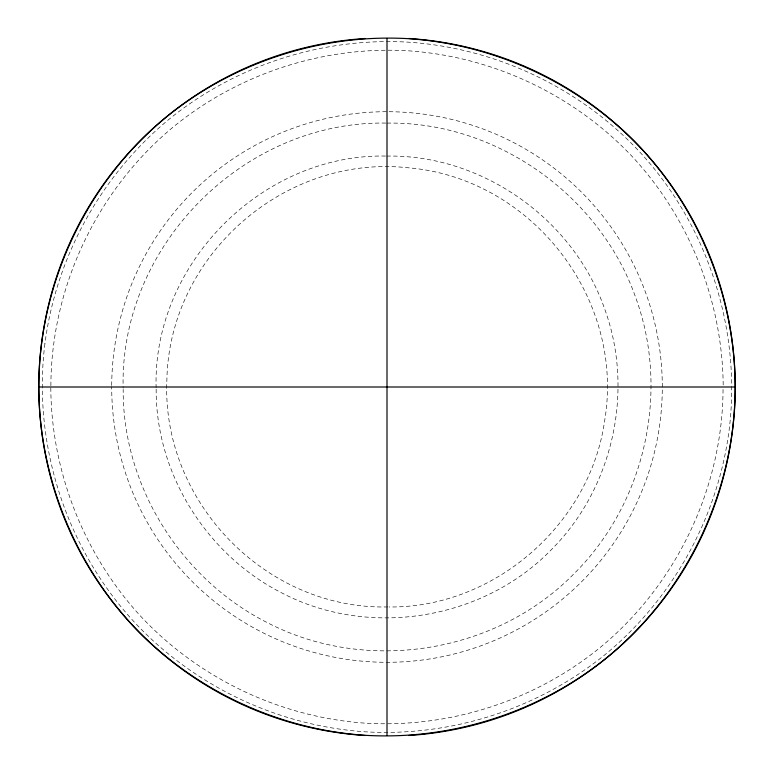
<?xml version="1.0" encoding="UTF-8"?>
<svg xmlns="http://www.w3.org/2000/svg" width="774" height="774" viewBox="0 0 774 774"><rect width="100%" height="100%" fill="white"/><g stroke="black" fill="none" stroke-linecap="round" stroke-linejoin="round"><path stroke-width="0.58" stroke-dasharray="3.87 2.9" d="M50.881 385.791C51.171 287.173 96.885 190.472 172.699 127.439C238.111 73.636 323.551 45.792 408.111 50.803C492.641 56.454 573.921 94.815 632.077 156.406C689.837 218.52 722.868 302.189 723.197 387M723.042 389.409C722.548 487.63 676.757 583.78 601.301 646.561C535.889 700.364 450.449 728.208 365.889 723.197C281.359 717.546 200.079 679.185 141.923 617.594C84.163 555.48 51.132 471.811 50.803 387M385.81 123.076C243.549 120.889 119.496 245.88 123.143 388.18M386.99 123.114C495.863 121.257 599.676 195 635.657 297.477C670.168 391.634 645.187 503.381 573.873 573.873C495.641 653.653 366.083 674.173 267.02 622.48C181.029 579 122.544 486.004 123.182 389.361M385.539 156.048C261.989 153.842 152.478 264.273 156.125 387.861M386.7 156.087C482.057 154.355 573.06 218.897 604.571 308.671C634.777 391.054 612.921 488.829 550.517 550.517C482.057 620.322 368.695 638.279 282.017 593.039C206.764 554.997 155.584 473.601 156.164 389.022M387.909 606.932C265.966 609.825 161.398 501.687 166.874 380.082C169.109 255.749 284.097 154.374 407.724 167.745C531.67 177.778 625.634 298.909 604.523 421.453C589.72 524.743 493.618 608.132 389.109 606.971M389.08 111.717A275.292 275.292 0 0 1 662.292 388.49A275.292 275.292 0 0 1 386.1 662.292A275.292 275.292 0 0 1 111.708 386.69M111.708 385.5A275.292 275.292 0 0 1 387.89 111.708M44.902 343.695C32.295 444.489 66.245 549.317 135.643 623.505C195.29 686.683 278.65 726.022 365.347 731.817C452.074 736.954 539.701 708.404 606.797 653.208C673.544 597.441 717.885 516.548 729.098 430.305C741.705 329.511 707.755 224.683 638.356 150.495C578.71 87.317 495.35 47.978 408.653 42.183C321.926 37.046 234.299 65.597 167.203 120.792C100.456 176.559 56.115 257.452 44.902 343.695"/><path stroke-width="1.16" d="M38.7 387C38.797 284.416 86.059 183.661 164.988 118.103C232.751 62.355 321.268 33.514 408.866 38.7C496.444 44.553 580.645 84.289 640.901 148.105C700.741 212.453 734.961 299.132 735.3 387C735.203 489.584 687.941 590.339 609.012 655.897C541.249 711.645 452.732 740.486 365.135 735.3C277.556 729.447 193.355 689.711 133.099 625.895C73.259 561.547 39.039 474.868 38.7 387L735.3 387M387 38.7L387 735.3M408.885 735.503A348.687 348.687 0 0 0 735.097 387A348.687 348.687 0 0 0 408.885 38.497M365.115 735.503A348.687 348.687 0 0 1 38.903 387A348.687 348.687 0 0 1 365.115 38.497"/></g></svg>
